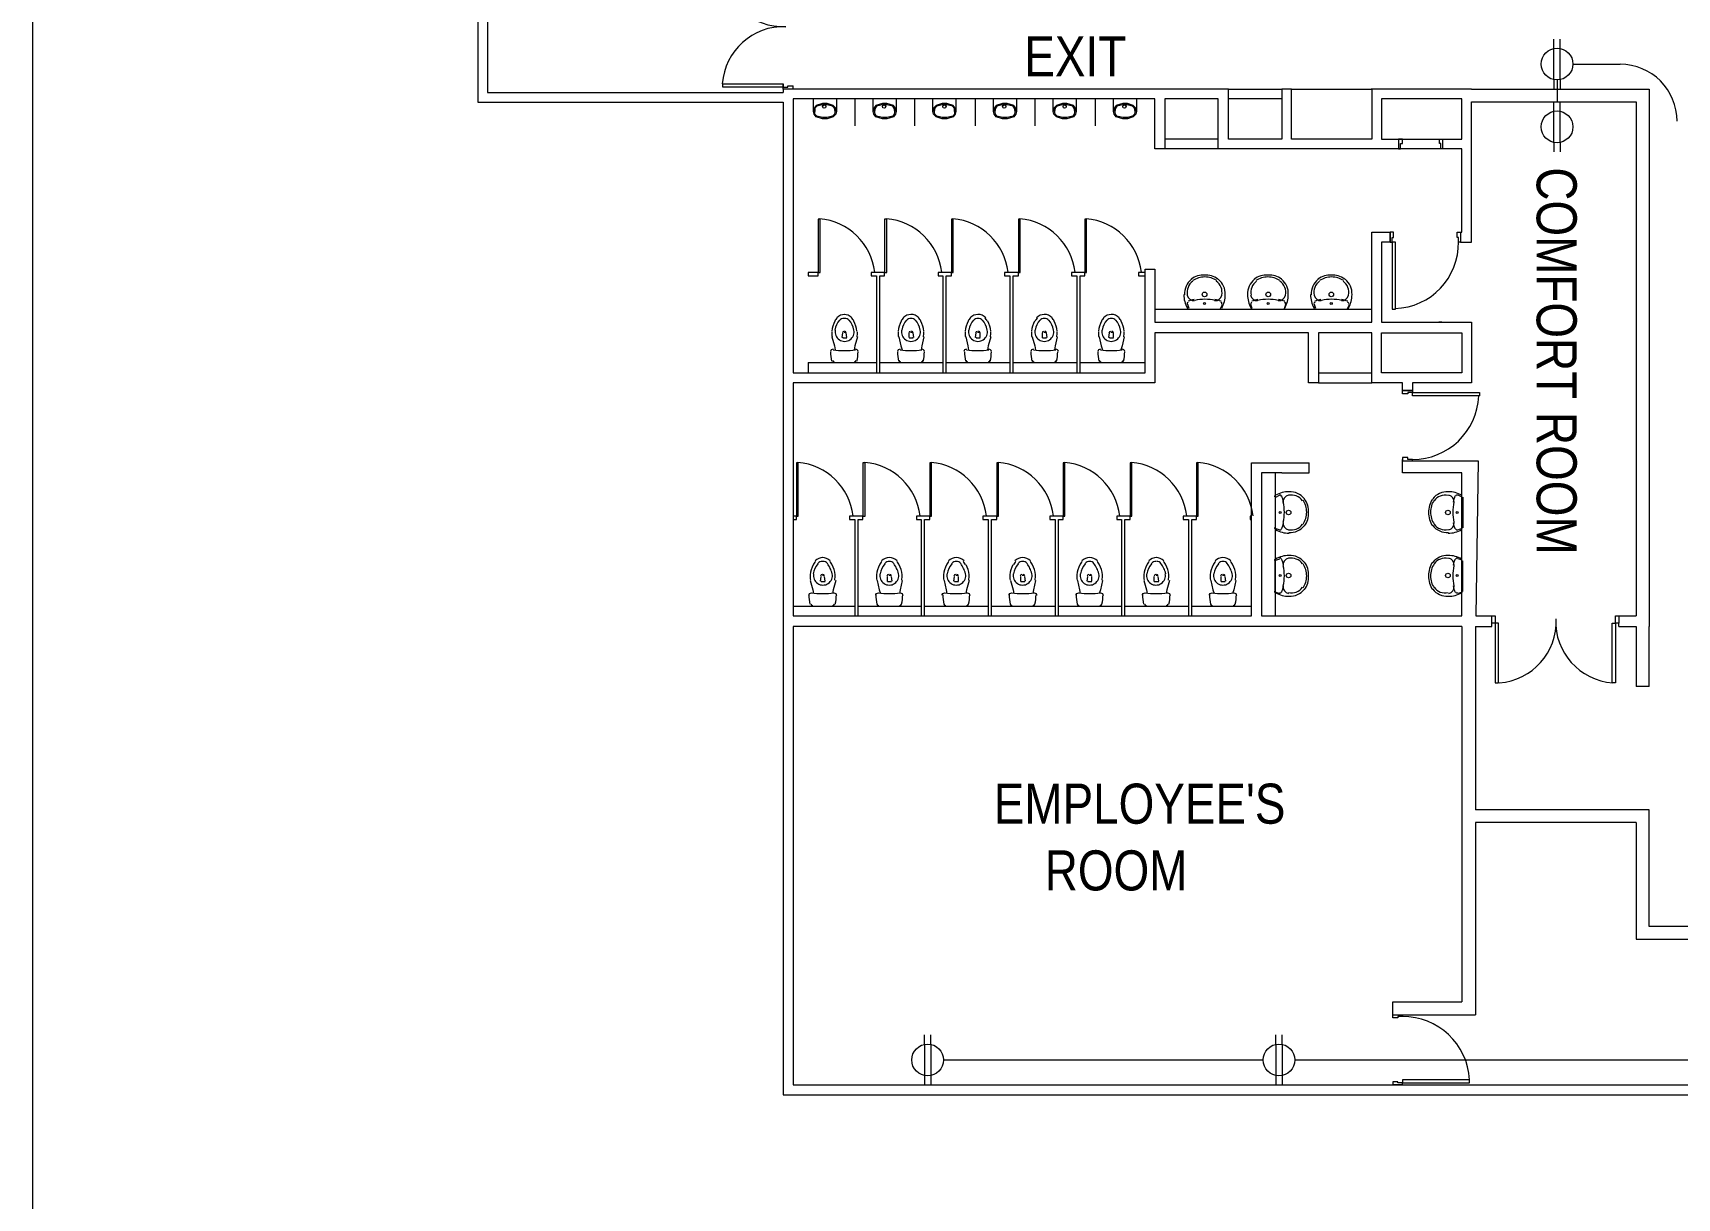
# Model space of a CAD drawing. Header units: inches. Extents: x -2 to 2474, y 1 to 287.
# Drawn here: x 519.04 to 562.62, y 108.51 to 139.39 of the extents above; entities that cross this region are included whole.
import ezdxf

# ---------------------------------------------------------------- set-up
doc = ezdxf.new("R2010")
doc.units = ezdxf.units.IN
doc.header["$MEASUREMENT"] = 0
for name, color, linetype in [('OUTLETS', 4, 'Continuous'), ('PDF_0', 7, 'Continuous'), ('PDF_BORDER', 7, 'Continuous'), ('PDF_Text', 7, 'Continuous'), ('POWER LINE', 1, 'Continuous')]:
    doc.layers.add(name, color=color, linetype=linetype)
doc.styles.add('PDF Arial Narrow', font='ARIALN.TTF')

msp = doc.modelspace()

# ---------------------------------------------------------------- linework, layer by layer
at = {"lineweight": 5}
for p, q in [((557.17572, 137.89979), (561.87987, 137.89979)), ((561.87987, 137.89979), (561.87987, 123.65883)), ((557.17572, 133.84338), (557.17572, 137.56378)), ((557.17572, 137.56378), (561.54386, 137.56378)), ((561.54386, 137.56378), (561.54386, 123.93739)), ((556.87976, 133.84338), (557.17572, 133.84338)), ((552.14438, 127.99379), (552.87135, 127.99379)), ((552.14438, 127.73265), (552.87135, 127.73265)), ((552.87135, 127.73265), (552.87135, 127.99379)), ((555.60886, 128.04602), (557.35542, 128.04602)), ((557.35542, 128.04602), (557.28578, 123.93739)), ((557.28578, 123.93739), (557.80367, 123.93739)), ((557.71662, 123.74588), (557.71662, 123.93739)), ((559.4216, 123.85034), (559.40648, 123.85034)), ((560.9896, 123.93739), (561.54386, 123.93739)), ((556.91457, 123.65883), (556.91457, 113.70584)), ((557.28106, 123.65883), (557.28106, 118.79694)), ((557.28106, 123.65883), (557.71662, 123.65883)), ((557.71662, 123.65883), (557.71662, 123.74588)), ((559.41185, 123.60137), (559.41624, 123.60137)), ((559.41624, 123.60137), (559.41185, 123.60137)), ((561.07665, 123.65883), (561.07665, 123.74588)), ((561.07665, 123.65883), (561.54386, 123.65883)), ((561.54386, 123.65883), (561.54386, 122.06992)), ((561.87987, 122.06992), (561.87987, 123.65883)), ((561.87987, 122.06992), (561.54386, 122.06992)), ((561.54386, 118.79694), (557.28106, 118.79694)), ((561.87987, 118.79694), (561.54386, 118.79694)), ((561.87987, 115.70716), (561.87987, 118.79694)), ((557.28106, 118.46093), (557.28106, 113.36983)), ((561.54386, 118.46093), (557.28106, 118.46093)), ((561.54386, 118.46093), (561.54386, 115.37115)), ((588.9964, 115.70716), (561.87987, 115.70716)), ((561.54386, 115.37115), (589.33241, 115.37115)), ((555.08658, 113.36983), (555.08658, 113.70584)), ((555.08658, 113.70584), (556.91457, 113.70584)), ((555.34772, 113.36983), (555.34772, 113.31734)), ((555.34772, 113.36983), (557.28106, 113.36983)), ((555.34772, 111.64629), (555.34772, 111.55925))]:
    msp.add_line(p, q, dxfattribs=at)
at = {"layer": 'OUTLETS', "lineweight": 5}
for p, q in [((559.35979, 138.14331), (559.35979, 139.22686)), ((559.35979, 138.14331), (559.35979, 139.22686)), ((559.5278, 138.97485), (559.5278, 139.22686)), ((559.5278, 138.97485), (559.5278, 139.22686)), ((559.44379, 138.98334), (559.44379, 138.98334)), ((559.44379, 138.98334), (559.44379, 138.98334)), ((559.5278, 138.14331), (559.5278, 138.97485)), ((559.5278, 138.14331), (559.5278, 138.97485)), ((559.35979, 138.14331), (559.35979, 137.89979)), ((559.35979, 138.14331), (559.35979, 137.89979)), ((559.5278, 138.1518), (559.5278, 137.89979)), ((559.5278, 138.1518), (559.5278, 137.89979)), ((559.35979, 136.48023), (559.35979, 137.56378)), ((559.35979, 136.48023), (559.35979, 137.56378)), ((559.44379, 137.32025), (559.44379, 137.32025)), ((559.44379, 137.32025), (559.44379, 137.32025)), ((559.5278, 137.31177), (559.5278, 137.56378)), ((559.5278, 137.31177), (559.5278, 137.56378)), ((559.5278, 136.48023), (559.5278, 137.31177)), ((559.5278, 136.48023), (559.5278, 137.31177)), ((559.35979, 136.48023), (559.35979, 136.2367)), ((559.35979, 136.48023), (559.35979, 136.2367)), ((559.5278, 136.48871), (559.5278, 136.2367)), ((559.5278, 136.48871), (559.5278, 136.2367)), ((542.67362, 112.58208), (542.67362, 112.83409)), ((542.67362, 112.59057), (542.67362, 111.75903)), ((542.84163, 112.59057), (542.84163, 112.83409)), ((542.84163, 112.59057), (542.84163, 111.50702)), ((551.9878, 112.58208), (551.9878, 112.83409)), ((551.9878, 112.59057), (551.9878, 111.75903)), ((552.15581, 112.59057), (552.15581, 112.83409)), ((552.15581, 112.59057), (552.15581, 111.50702)), ((542.67362, 111.75903), (542.67362, 111.50702)), ((542.75762, 111.75054), (542.75762, 111.75054)), ((551.9878, 111.75903), (551.9878, 111.50702)), ((552.07181, 111.75054), (552.07181, 111.75054))]:
    msp.add_line(p, q, dxfattribs=at)
for centre in [(559.44379, 138.56332), (559.44379, 138.56332), (559.44379, 136.90024), (559.44379, 136.90024), (542.75762, 112.17055), (552.07181, 112.17055)]:
    msp.add_circle(centre, 0.42001, dxfattribs=at)
at = {"layer": 'PDF_0', "lineweight": 5}
for points in [[(538.93058, 154.2647), (530.83518, 154.2647), (530.83518, 137.5516), (538.93058, 137.5516)], [(538.93058, 154.00356), (531.09632, 154.00356), (531.09632, 137.81274), (538.93058, 137.81274)], [(538.93058, 137.89979), (538.93058, 138.03906)], [(539.19173, 137.89979), (538.93058, 137.89979), (538.93058, 137.95202), (539.05245, 137.95202), (539.05245, 137.98683), (539.19173, 137.98683)], [(538.93058, 137.89979), (538.93058, 137.81274)], [(539.19173, 137.89979), (539.19173, 137.98683)], [(552.40552, 137.89979), (554.52948, 137.89979), (554.52948, 136.57667), (552.40552, 136.57667), (552.40552, 137.89979), (552.14438, 137.89979), (552.14438, 136.57667), (550.73421, 136.57667), (550.73421, 137.89979), (539.19173, 137.89979)], [(550.73421, 137.89979), (552.14438, 137.89979)], [(557.17572, 137.89979), (554.51207, 137.89979)], [(538.93058, 137.5516), (538.93058, 134.10452)], [(556.79271, 134.10452), (556.91457, 134.10452), (556.91457, 136.31552), (550.45566, 136.31552), (550.45566, 137.63865), (549.04549, 137.63865), (549.04549, 136.31552), (548.78435, 136.31552), (548.78435, 137.63865), (539.19173, 137.63865), (539.19173, 131.89352)], [(540.34075, 137.63865), (540.34075, 137.30787), (540.32334, 137.23823), (540.2537, 137.16859), (540.09702, 137.11636), (539.97515, 137.11636), (539.80106, 137.16859), (539.74883, 137.23823), (539.73142, 137.30787), (539.73142, 137.63865)], [(540.34075, 137.30787), (540.32334, 137.39491), (540.2537, 137.46455), (540.09702, 137.51678), (539.97515, 137.51678), (539.80106, 137.46455), (539.74883, 137.39491), (539.73142, 137.30787)], [(540.30593, 137.30787), (540.28852, 137.39491), (540.23629, 137.44714), (540.09702, 137.48196), (539.97515, 137.48196), (539.81847, 137.44714), (539.76624, 137.39491), (539.76624, 137.30787)], [(540.30593, 137.32527), (540.28852, 137.23823), (540.23629, 137.186), (540.09702, 137.15118), (539.97515, 137.15118), (539.81847, 137.186), (539.76624, 137.23823), (539.76624, 137.32527)], [(540.82822, 137.63865), (540.82822, 136.92486)], [(541.92501, 137.63865), (541.92501, 137.30787), (541.9076, 137.23823), (541.85538, 137.16859), (541.68128, 137.11636), (541.55941, 137.11636), (541.38532, 137.16859), (541.33309, 137.23823), (541.31568, 137.30787), (541.31568, 137.63865)], [(541.92501, 137.30787), (541.9076, 137.39491), (541.85538, 137.46455), (541.68128, 137.51678), (541.55941, 137.51678), (541.38532, 137.46455), (541.33309, 137.39491), (541.31568, 137.30787)], [(541.89019, 137.30787), (541.87278, 137.39491), (541.83797, 137.44714), (541.68128, 137.48196), (541.55941, 137.48196), (541.40273, 137.44714), (541.36791, 137.39491), (541.3505, 137.30787)], [(541.89019, 137.32527), (541.87278, 137.23823), (541.83797, 137.186), (541.68128, 137.15118), (541.55941, 137.15118), (541.40273, 137.186), (541.36791, 137.23823), (541.3505, 137.32527)], [(542.41248, 137.63865), (542.41248, 136.92486)], [(543.50928, 137.63865), (543.50928, 137.30787), (543.49187, 137.23823), (543.43964, 137.16859), (543.26554, 137.11636), (543.14368, 137.11636), (542.98699, 137.16859), (542.91735, 137.23823), (542.89994, 137.30787), (542.89994, 137.63865)], [(543.50928, 137.30787), (543.49187, 137.39491), (543.43964, 137.46455), (543.26554, 137.51678), (543.14368, 137.51678), (542.98699, 137.46455), (542.91735, 137.39491), (542.89994, 137.30787)], [(543.47446, 137.30787), (543.47446, 137.39491), (543.42223, 137.44714), (543.26554, 137.48196), (543.14368, 137.48196), (543.0044, 137.44714), (542.95217, 137.39491), (542.93476, 137.30787)], [(543.47446, 137.32527), (543.47446, 137.23823), (543.42223, 137.186), (543.26554, 137.15118), (543.14368, 137.15118), (543.0044, 137.186), (542.95217, 137.23823), (542.93476, 137.32527)], [(544.01415, 137.63865), (544.01415, 136.92486)], [(545.11095, 137.63865), (545.11095, 137.30787), (545.09354, 137.23823), (545.04131, 137.16859), (544.86722, 137.11636), (544.74535, 137.11636), (544.57125, 137.16859), (544.51903, 137.23823), (544.50162, 137.30787), (544.50162, 137.63865)], [(545.11095, 137.30787), (545.09354, 137.39491), (545.04131, 137.46455), (544.86722, 137.51678), (544.74535, 137.51678), (544.57125, 137.46455), (544.51903, 137.39491), (544.50162, 137.30787)], [(545.07613, 137.30787), (545.05872, 137.39491), (545.0239, 137.44714), (544.86722, 137.48196), (544.74535, 137.48196), (544.58866, 137.44714), (544.55384, 137.39491), (544.53644, 137.30787)], [(545.07613, 137.32527), (545.05872, 137.23823), (545.0239, 137.186), (544.86722, 137.15118), (544.74535, 137.15118), (544.58866, 137.186), (544.55384, 137.23823), (544.53644, 137.32527)], [(545.59841, 137.63865), (545.59841, 136.92486)], [(546.69521, 137.63865), (546.69521, 137.30787), (546.6778, 137.23823), (546.62557, 137.16859), (546.45148, 137.11636), (546.32961, 137.11636), (546.17293, 137.16859), (546.10329, 137.23823), (546.08588, 137.30787), (546.08588, 137.63865)], [(546.69521, 137.30787), (546.6778, 137.39491), (546.62557, 137.46455), (546.45148, 137.51678), (546.32961, 137.51678), (546.17293, 137.46455), (546.10329, 137.39491), (546.08588, 137.30787)], [(546.66039, 137.30787), (546.64298, 137.39491), (546.60816, 137.44714), (546.45148, 137.48196), (546.32961, 137.48196), (546.19034, 137.44714), (546.13811, 137.39491), (546.1207, 137.30787)], [(546.66039, 137.32527), (546.64298, 137.23823), (546.60816, 137.186), (546.45148, 137.15118), (546.32961, 137.15118), (546.19034, 137.186), (546.13811, 137.23823), (546.1207, 137.32527)], [(547.20009, 137.63865), (547.20009, 136.92486)], [(548.29688, 137.63865), (548.29688, 137.30787), (548.27947, 137.23823), (548.20984, 137.16859), (548.05315, 137.11636), (547.93128, 137.11636), (547.75719, 137.16859), (547.70496, 137.23823), (547.68755, 137.30787), (547.68755, 137.63865)], [(548.29688, 137.30787), (548.27947, 137.39491), (548.20984, 137.46455), (548.05315, 137.51678), (547.93128, 137.51678), (547.75719, 137.46455), (547.70496, 137.39491), (547.68755, 137.30787)], [(548.26206, 137.30787), (548.24465, 137.39491), (548.19243, 137.44714), (548.05315, 137.48196), (547.93128, 137.48196), (547.7746, 137.44714), (547.73978, 137.39491), (547.72237, 137.30787)], [(548.26206, 137.32527), (548.24465, 137.23823), (548.19243, 137.186), (548.05315, 137.15118), (547.93128, 137.15118), (547.7746, 137.186), (547.73978, 137.23823), (547.72237, 137.32527)], [(552.14438, 137.63865), (550.73421, 137.63865)], [(550.45566, 136.57667), (549.04549, 136.57667)], [(550.45566, 136.31552), (549.04549, 136.31552)], [(556.35747, 136.31552), (556.27042, 136.31552)], [(538.93058, 134.10452), (538.93058, 111.24588), (559.12558, 111.24588)], [(539.19173, 131.89352), (539.19173, 130.37889), (548.52321, 130.37889), (548.52321, 133.12959), (548.78435, 133.12959), (548.78435, 131.71942), (554.52948, 131.71942), (554.52948, 134.10452), (555.01694, 134.10452), (555.01694, 133.84338), (554.79062, 133.84338), (554.79062, 131.71942), (557.17572, 131.71942), (557.17572, 130.11775), (555.60886, 130.11775), (555.60886, 129.90884), (555.34772, 129.90884), (555.34772, 130.11775), (554.52948, 130.11775)], [(555.01694, 133.84338), (555.01694, 134.10452)], [(539.59214, 133.04254), (539.59214, 132.9555)], [(539.59214, 132.9555), (539.85329, 132.9555), (539.85329, 133.04254), (539.59214, 133.04254)], [(541.48978, 130.37889), (541.48978, 132.9555), (541.61164, 132.9555), (541.61164, 133.04254), (541.26345, 133.04254), (541.26345, 132.9555), (541.40273, 132.9555), (541.40273, 130.37889)], [(543.24813, 130.37889), (543.24813, 132.9555), (543.38741, 132.9555), (543.38741, 133.04254), (543.03922, 133.04254), (543.03922, 132.9555), (543.16109, 132.9555), (543.16109, 130.37889)], [(545.0239, 130.37889), (545.0239, 132.9555), (545.16318, 132.9555), (545.16318, 133.04254), (544.79758, 133.04254), (544.79758, 132.9555), (544.93685, 132.9555), (544.93685, 130.37889)], [(546.79967, 130.37889), (546.79967, 132.9555), (546.92153, 132.9555), (546.92153, 133.04254), (546.57334, 133.04254), (546.57334, 132.9555), (546.71262, 132.9555), (546.71262, 130.37889)], [(548.52321, 133.04254), (548.34911, 133.04254), (548.34911, 132.9555), (548.52321, 132.9555)], [(548.78435, 132.06761), (554.52948, 132.06761)], [(549.68964, 132.08502), (549.65482, 132.18948)], [(549.70705, 132.06761), (550.10747, 132.06761), (550.5253, 132.06761)], [(550.5253, 132.08502), (550.57752, 132.18948)], [(551.36095, 132.08502), (551.32613, 132.18948)], [(551.37836, 132.06761), (551.79619, 132.06761), (552.19661, 132.06761)], [(552.21402, 132.08502), (552.24883, 132.18948)], [(553.04967, 132.08502), (553.01485, 132.18948)], [(553.06708, 132.06761), (553.4675, 132.06761), (553.88533, 132.06761)], [(553.88533, 132.08502), (553.93755, 132.18948)], [(556.39229, 131.71942), (556.30524, 131.71942)], [(553.11931, 130.11775), (554.52948, 130.11775), (554.52948, 131.44087), (553.11931, 131.44087), (553.11931, 130.11775), (552.85817, 130.11775), (552.85817, 131.44087), (548.78435, 131.44087), (548.78435, 130.11775), (539.19173, 130.11775), (539.19173, 123.93739), (551.34354, 123.93739), (551.34354, 127.99379), (552.14438, 127.99379)], [(540.21888, 131.33641), (540.28852, 131.09268), (540.30593, 130.98822)], [(540.49744, 131.319), (540.51485, 131.44087)], [(540.6193, 131.30159), (540.51485, 131.30159)], [(540.54966, 131.45828), (540.56707, 131.45828)], [(540.6193, 131.319), (540.60189, 131.44087)], [(540.89785, 131.33641), (540.82822, 131.09268), (540.81081, 130.98822)], [(541.99465, 131.33641), (542.04688, 131.09268), (542.0817, 130.98822)], [(542.2732, 131.319), (542.2732, 131.44087)], [(542.37766, 131.30159), (542.2732, 131.30159)], [(542.30802, 131.45828), (542.34284, 131.45828)], [(542.39507, 131.319), (542.37766, 131.44087)], [(542.65621, 131.33641), (542.60398, 131.09268), (542.58657, 130.98822)], [(543.77042, 131.33641), (543.82265, 131.09268), (543.84006, 130.98822)], [(544.03156, 131.319), (544.04897, 131.44087)], [(544.15343, 131.30159), (544.04897, 131.30159)], [(544.08379, 131.45828), (544.11861, 131.45828)], [(544.15343, 131.319), (544.15343, 131.44087)], [(544.43198, 131.33641), (544.36234, 131.09268), (544.34493, 130.98822)], [(545.52878, 131.33641), (545.59841, 131.09268), (545.61582, 130.98822)], [(545.80733, 131.319), (545.80733, 131.44087)], [(545.91178, 131.30159), (545.80733, 131.30159)], [(545.84215, 131.45828), (545.87696, 131.45828)], [(545.92919, 131.319), (545.91178, 131.44087)], [(546.19034, 131.33641), (546.13811, 131.09268), (546.1207, 130.98822)], [(547.30454, 131.33641), (547.35677, 131.09268), (547.39159, 130.98822)], [(547.56568, 131.319), (547.58309, 131.44087)], [(547.68755, 131.30159), (547.58309, 131.30159)], [(547.61791, 131.45828), (547.65273, 131.45828)], [(547.68755, 131.319), (547.68755, 131.44087)], [(547.9661, 131.33641), (547.91387, 131.09268), (547.87905, 130.98822)], [(539.59214, 130.65744), (541.40273, 130.65744)], [(539.59214, 130.65744), (539.59214, 130.37889)], [(540.28852, 130.65744), (540.82822, 130.65744)], [(541.48978, 130.65744), (543.16109, 130.65744)], [(542.04688, 130.65744), (542.60398, 130.65744)], [(543.24813, 130.65744), (544.93685, 130.65744)], [(543.82265, 130.65744), (544.37975, 130.65744)], [(545.0239, 130.65744), (546.71262, 130.65744)], [(545.581, 130.65744), (546.13811, 130.65744)], [(546.79967, 130.65744), (548.52321, 130.65744)], [(547.35677, 130.65744), (547.91387, 130.65744)], [(553.11931, 130.37889), (554.52948, 130.37889)], [(552.14438, 127.73265), (551.60468, 127.73265), (551.60468, 123.93739), (556.91457, 123.93739), (556.91457, 127.73265), (555.34772, 127.73265), (555.34772, 128.08084)], [(551.97028, 127.73265), (551.97028, 123.93739)], [(551.97028, 127.0885), (551.97028, 126.67067), (551.97028, 126.27026)], [(551.98769, 127.0885), (552.08848, 127.13889)], [(556.92497, 127.0885), (556.82051, 127.14073)], [(556.94238, 127.0885), (556.94238, 126.67067), (556.94238, 126.27026)], [(539.19173, 126.49658), (539.27877, 126.49658), (539.27877, 126.58363), (539.19173, 126.58363)], [(540.91526, 123.93739), (540.91526, 126.49658), (541.03713, 126.49658), (541.03713, 126.58363), (540.68894, 126.58363), (540.68894, 126.49658), (540.82822, 126.49658), (540.82822, 123.93739)], [(542.67362, 123.93739), (542.67362, 126.49658), (542.8129, 126.49658), (542.8129, 126.58363), (542.46471, 126.58363), (542.46471, 126.49658), (542.58657, 126.49658), (542.58657, 123.93739)], [(544.44939, 123.93739), (544.44939, 126.49658), (544.58866, 126.49658), (544.58866, 126.58363), (544.22306, 126.58363), (544.22306, 126.49658), (544.36234, 126.49658), (544.36234, 123.93739)], [(546.22515, 123.93739), (546.22515, 126.49658), (546.34702, 126.49658), (546.34702, 126.58363), (545.99883, 126.58363), (545.99883, 126.49658), (546.13811, 126.49658), (546.13811, 123.93739)], [(547.98351, 123.93739), (547.98351, 126.49658), (548.12279, 126.49658), (548.12279, 126.58363), (547.7746, 126.58363), (547.7746, 126.49658), (547.89646, 126.49658), (547.89646, 123.93739)], [(549.75928, 123.93739), (549.75928, 126.49658), (549.88115, 126.49658), (549.88115, 126.58363), (549.53296, 126.58363), (549.53296, 126.49658), (549.67223, 126.49658), (549.67223, 123.93739)], [(551.34354, 126.58363), (551.30872, 126.58363), (551.30872, 126.49658), (551.34354, 126.49658)], [(551.98769, 126.25285), (552.09215, 126.21803)], [(556.92497, 126.25285), (556.82051, 126.21803)], [(551.97028, 124.58154), (551.97028, 124.99936), (551.97028, 125.39978)], [(551.98769, 125.41719), (552.09215, 125.45201)], [(556.92497, 125.41719), (556.82051, 125.45201)], [(556.94238, 124.58154), (556.94238, 124.99936), (556.94238, 125.39978)], [(539.64437, 124.8775), (539.71401, 124.63376), (539.73142, 124.52931)], [(539.92292, 124.86009), (539.94033, 124.98195)], [(540.04479, 124.84268), (539.94033, 124.84268)], [(539.97515, 125.01677), (539.99256, 125.01677)], [(540.04479, 124.86009), (540.02738, 124.98195)], [(540.32334, 124.8775), (540.2537, 124.63376), (540.23629, 124.52931)], [(541.42014, 124.8775), (541.47237, 124.63376), (541.50719, 124.52931)], [(541.69869, 124.86009), (541.69869, 124.98195)], [(541.80315, 124.84268), (541.69869, 124.84268)], [(541.73351, 125.01677), (541.76833, 125.01677)], [(541.82056, 124.86009), (541.80315, 124.98195)], [(542.0817, 124.8775), (542.02947, 124.63376), (542.01206, 124.52931)], [(543.19591, 124.8775), (543.24813, 124.63376), (543.26554, 124.52931)], [(543.45705, 124.86009), (543.47446, 124.98195)], [(543.57891, 124.84268), (543.47446, 124.84268)], [(543.50928, 125.01677), (543.54409, 125.01677)], [(543.57891, 124.86009), (543.57891, 124.98195)], [(543.85747, 124.8775), (543.78783, 124.63376), (543.77042, 124.52931)], [(544.95426, 124.8775), (545.0239, 124.63376), (545.04131, 124.52931)], [(545.23281, 124.86009), (545.23281, 124.98195)], [(545.33727, 124.84268), (545.23281, 124.84268)], [(545.26763, 125.01677), (545.30245, 125.01677)], [(545.35468, 124.86009), (545.33727, 124.98195)], [(545.61582, 124.8775), (545.56359, 124.63376), (545.54618, 124.52931)], [(546.73003, 124.8775), (546.78226, 124.63376), (546.79967, 124.52931)], [(546.99117, 124.86009), (547.00858, 124.98195)], [(547.11304, 124.84268), (547.00858, 124.84268)], [(547.0434, 125.01677), (547.07822, 125.01677)], [(547.11304, 124.86009), (547.11304, 124.98195)], [(547.39159, 124.8775), (547.33936, 124.63376), (547.30454, 124.52931)], [(548.48839, 124.8775), (548.55802, 124.63376), (548.57543, 124.52931)], [(548.76694, 124.86009), (548.76694, 124.98195)], [(548.8888, 124.84268), (548.76694, 124.84268)], [(548.81917, 125.01677), (548.83658, 125.01677)], [(548.8888, 124.86009), (548.8714, 124.98195)], [(549.16736, 124.8775), (549.09772, 124.63376), (549.08031, 124.52931)], [(550.26415, 124.8775), (550.31638, 124.63376), (550.3512, 124.52931)], [(550.54271, 124.86009), (550.54271, 124.98195)], [(550.64716, 124.84268), (550.54271, 124.84268)], [(550.57752, 125.01677), (550.61234, 125.01677)], [(550.66457, 124.86009), (550.64716, 124.98195)], [(550.92571, 124.8775), (550.87349, 124.63376), (550.83867, 124.52931)], [(551.98769, 124.56413), (552.09215, 124.52931)], [(556.92497, 124.56413), (556.82051, 124.52931)], [(539.19173, 124.19853), (540.82822, 124.19853)], [(539.71401, 124.19853), (540.2537, 124.19853)], [(540.91526, 124.19853), (542.58657, 124.19853)], [(541.47237, 124.19853), (542.02947, 124.19853)], [(542.67362, 124.19853), (544.36234, 124.19853)], [(543.24813, 124.19853), (543.80524, 124.19853)], [(544.44939, 124.19853), (546.13811, 124.19853)], [(545.00649, 124.19853), (545.56359, 124.19853)], [(546.22515, 124.19853), (547.89646, 124.19853)], [(546.78226, 124.19853), (547.33936, 124.19853)], [(547.98351, 124.19853), (549.67223, 124.19853)], [(548.55802, 124.19853), (549.09772, 124.19853)], [(549.75928, 124.19853), (551.34354, 124.19853)], [(550.31638, 124.19853), (550.87349, 124.19853)], [(561.07665, 123.93739), (561.07665, 123.74588)], [(556.91457, 123.65883), (539.19173, 123.65883)], [(539.19173, 123.65883), (539.19173, 111.50702), (555.34772, 111.50702)], [(555.34772, 111.50702), (555.08658, 111.50702)], [(555.34772, 111.50702), (561.47586, 111.50702)], [(559.12558, 111.24588), (583.01138, 111.24588)], [(561.47586, 111.50702), (573.79603, 111.50702)]]:
    msp.add_lwpolyline(points, dxfattribs=at)
for points in [[(537.31567, 141.06515, 0.40444337), (539.00122, 139.55486, 0.40442308), (537.31567, 138.04223)], [(549.78815, 132.81175, 0.29109), (549.64219, 132.43522, 0.36841712), (549.83305, 132.29439)], [(550.42677, 132.82424, 0.15473912), (550.10528, 132.92063, 0.15476807), (549.78813, 132.82421)], [(550.36448, 132.29439, 0.36841712), (550.55534, 132.43522, 0.29109), (550.40938, 132.81175)], [(550.55345, 132.09536, 0.13676408), (550.64708, 132.45253, 0.24150672), (550.46402, 132.86169)], [(551.42222, 132.86169, 0.24150672), (551.23917, 132.45253, 0.13676405), (551.3328, 132.09536)], [(552.09808, 132.82424, 0.15473912), (551.77659, 132.92063, 0.15476807), (551.45944, 132.82421)], [(552.0532, 132.29439, 0.36841712), (552.24406, 132.43522, 0.29109), (552.0981, 132.81175)], [(552.22476, 132.09536, 0.13676408), (552.31839, 132.45253, 0.24150672), (552.13533, 132.86169)], [(553.14818, 132.81175, 0.29109), (553.00222, 132.43522, 0.36841712), (553.19308, 132.29439)], [(553.7868, 132.82424, 0.15473912), (553.4653, 132.92063, 0.15476807), (553.14816, 132.82421)], [(553.72451, 132.29439, 0.36841712), (553.91537, 132.43522, 0.29109), (553.76941, 132.81175)], [(553.91348, 132.09536, 0.13676408), (554.00711, 132.45253, 0.24150672), (553.82405, 132.86169)], [(550.3757, 132.30147, 0.04807754), (550.11005, 132.32874, 0.04810058), (549.8391, 132.30144)], [(552.04701, 132.30147, 0.04807754), (551.78136, 132.32874, 0.04810058), (551.51041, 132.30144)], [(553.73573, 132.30147, 0.04807754), (553.47008, 132.32874, 0.04810058), (553.19913, 132.30144)], [(542.52365, 131.84033, 0.20184016), (542.31452, 131.92833, 0.20184816), (542.10978, 131.84031)], [(542.43288, 131.76759, 0.23134002), (542.31773, 131.82388, 0.23135911), (542.20057, 131.76758)], [(544.29942, 131.84033, 0.20184016), (544.09028, 131.92833, 0.20184816), (543.88555, 131.84031)], [(544.20865, 131.76759, 0.23134002), (544.0935, 131.82388, 0.23135911), (543.97634, 131.76758)], [(546.05778, 131.84033, 0.20184016), (545.84864, 131.92833, 0.20184816), (545.64391, 131.84031)], [(545.967, 131.76759, 0.23134002), (545.85185, 131.82388, 0.23135911), (545.7347, 131.76758)], [(547.83354, 131.84033, 0.20184016), (547.62441, 131.92833, 0.20184816), (547.41968, 131.84031)], [(547.74277, 131.76759, 0.23134002), (547.62762, 131.82388, 0.23135911), (547.51046, 131.76758)], [(552.74693, 127.04468, 0.24145406), (552.33772, 127.22769, 0.13673261), (551.98062, 127.13406)], [(552.18669, 126.41972, 0.04809569), (552.214, 126.68563, 0.04809538), (552.18668, 126.95659, 0.05472234), (552.14392, 127.11689)], [(552.69699, 126.99003, 0.29103978), (552.32048, 127.13595, 0.36844658), (552.17966, 126.94509)], [(552.70947, 126.36874, 0.15472754), (552.8059, 126.69022, 0.15472754), (552.70947, 127.00742)], [(556.18578, 127.00742, 0.1547839), (556.08936, 126.69022, 0.1547839), (556.18578, 126.36874, 0.29106256), (556.55624, 126.22566)], [(556.91457, 127.1341, 0.1367341), (556.55746, 127.22769, 0.24146487), (556.1483, 127.04465)], [(556.70855, 126.95645, 0.04809589), (556.68126, 126.6855, 0.04809589), (556.70855, 126.41972)], [(552.17966, 126.41366, 0.36844658), (552.32048, 126.2228, 0.29106267), (552.69701, 126.36875)], [(552.74693, 125.35596, 0.24145406), (552.33772, 125.53897, 0.13673261), (551.98062, 125.44535)], [(556.91457, 125.44538, 0.1367341), (556.55746, 125.53897, 0.24146487), (556.1483, 125.35593)], [(539.72411, 125.29468, 0.10385729), (539.64617, 125.02299, 0.0573523), (539.65292, 124.88968)], [(540.22483, 125.05685, 0.11944352), (540.10001, 125.32608, 0.23134002), (539.98284, 125.38237)], [(540.29738, 124.88968, 0.0573523), (540.30484, 125.02685, 0.10382285), (540.22616, 125.29474)], [(541.48247, 125.29468, 0.10385729), (541.40453, 125.02299, 0.0573523), (541.41128, 124.88968)], [(541.94914, 125.39882, 0.20184016), (541.74, 125.48682, 0.20184816), (541.53527, 125.3988)], [(541.98319, 125.05685, 0.11944352), (541.85837, 125.32608, 0.23134002), (541.74322, 125.38237, 0.23135911), (541.62606, 125.32607)], [(542.07315, 124.88968, 0.0573523), (542.08061, 125.02685, 0.10382285), (542.00193, 125.29474)], [(543.25823, 125.29468, 0.10385729), (543.1803, 125.02299, 0.0573523), (543.18705, 124.88968)], [(543.72491, 125.39882, 0.20184016), (543.51577, 125.48682, 0.20184816), (543.31104, 125.3988)], [(543.75896, 125.05685, 0.11944352), (543.63413, 125.32608, 0.23134002), (543.51898, 125.38237, 0.23135911), (543.40183, 125.32607)], [(543.84891, 124.88968, 0.0573523), (543.85638, 125.02685, 0.10382285), (543.77769, 125.29474)], [(545.01659, 125.29468, 0.10385729), (544.93866, 125.02299, 0.0573523), (544.9454, 124.88968)], [(545.48326, 125.39882, 0.20184016), (545.27413, 125.48682, 0.20184816), (545.0694, 125.3988)], [(545.51732, 125.05685, 0.11944352), (545.39249, 125.32608, 0.23134002), (545.27734, 125.38237, 0.23135911), (545.16018, 125.32607)], [(545.60727, 124.88968, 0.0573523), (545.61473, 125.02685, 0.10382285), (545.53605, 125.29474)], [(546.79236, 125.29468, 0.10385729), (546.71442, 125.02299, 0.0573523), (546.72117, 124.88968)], [(547.25903, 125.39882, 0.20184016), (547.04989, 125.48682, 0.20184816), (546.84516, 125.3988)], [(547.29308, 125.05685, 0.11944352), (547.16826, 125.32608, 0.23134002), (547.05311, 125.38237, 0.23135911), (546.93595, 125.32607)], [(547.38304, 124.88968, 0.0573523), (547.3905, 125.02685, 0.10382285), (547.31182, 125.29474)], [(548.56812, 125.29468, 0.10385729), (548.49019, 125.02299, 0.0573523), (548.49694, 124.88968)], [(549.06885, 125.05685, 0.11944352), (548.94403, 125.32608, 0.23134002), (548.82685, 125.38237)], [(549.1414, 124.88968, 0.0573523), (549.14886, 125.02685, 0.10382285), (549.07018, 125.29474)], [(550.32648, 125.29468, 0.10385729), (550.24855, 125.02299, 0.0573523), (550.2553, 124.88968)], [(550.79315, 125.39882, 0.20184016), (550.58402, 125.48682, 0.20184816), (550.37929, 125.3988)], [(550.82721, 125.05685, 0.11944352), (550.70238, 125.32608, 0.23134002), (550.58723, 125.38237, 0.23135911), (550.47008, 125.32607)], [(550.91716, 124.88968, 0.0573523), (550.92463, 125.02685, 0.10382285), (550.84594, 125.29474)], [(552.14394, 124.57062, 0.05471976), (552.18669, 124.731, 0.04809569), (552.214, 125.00195, 0.04809538), (552.18668, 125.26787)], [(552.69699, 125.31872, 0.29103978), (552.32048, 125.46464, 0.36844658), (552.17966, 125.27378)], [(552.70947, 124.68003, 0.15472754), (552.8059, 124.99723, 0.15472754), (552.70947, 125.3187)], [(556.5562, 125.46179, 0.29102404), (556.18578, 125.3187, 0.1547839), (556.08936, 124.99723, 0.1547839), (556.18578, 124.68003)], [(556.70855, 125.26773, 0.04809589), (556.68126, 125.00195, 0.04809589), (556.70855, 124.731)], [(539.60956, 124.48449, -0.45962139), (539.67656, 124.54723, 0.03550981), (539.97117, 124.52943)], [(539.97913, 124.52943, 0.03550981), (540.27375, 124.54723, -0.45965022), (540.34073, 124.48451)], [(541.38533, 124.48449, -0.45962139), (541.45232, 124.54723, 0.03550981), (541.74694, 124.52943)], [(541.38559, 124.49484, 0.05035583), (541.41553, 124.24997, 0.3504299), (541.46366, 124.21594)], [(541.73749, 124.52943, 0.03550981), (542.03211, 124.54723, -0.45965022), (542.09909, 124.48451)], [(542.02077, 124.21594, 0.3504299), (542.0689, 124.24997, 0.05035583), (542.09884, 124.49484)], [(543.14369, 124.48449, -0.45962139), (543.21068, 124.54723, 0.03550981), (543.5053, 124.52943)], [(543.16136, 124.49484, 0.05035583), (543.1913, 124.24997, 0.3504299), (543.23943, 124.21594)], [(543.51325, 124.52943, 0.03550981), (543.80787, 124.54723, -0.45965022), (543.87486, 124.48451)], [(543.79653, 124.21594, 0.3504299), (543.84466, 124.24997, 0.05035583), (543.8746, 124.49484)], [(544.91945, 124.48449, -0.45962139), (544.98645, 124.54723, 0.03550981), (545.28106, 124.52943)], [(544.91972, 124.49484, 0.05035583), (544.94966, 124.24997, 0.3504299), (544.99779, 124.21594)], [(545.28902, 124.52943, 0.03550981), (545.58364, 124.54723, -0.45965022), (545.65062, 124.48451)], [(545.55489, 124.21594, 0.3504299), (545.60302, 124.24997, 0.05035583), (545.63296, 124.49484)], [(546.69522, 124.48449, -0.45962139), (546.76221, 124.54723, 0.03550981), (547.05683, 124.52943)], [(546.69548, 124.49484, 0.05035583), (546.72542, 124.24997, 0.3504299), (546.77355, 124.21594)], [(547.04738, 124.52943, 0.03550981), (547.342, 124.54723, -0.45965022), (547.40898, 124.48451)], [(547.33066, 124.21594, 0.3504299), (547.37879, 124.24997, 0.05035583), (547.40873, 124.49484)], [(548.45358, 124.48449, -0.45962139), (548.52057, 124.54723, 0.03550981), (548.81519, 124.52943)], [(548.82315, 124.52943, 0.03550981), (549.11776, 124.54723, -0.45965022), (549.18475, 124.48451)], [(550.22934, 124.48449, -0.45962139), (550.29634, 124.54723, 0.03550981), (550.59096, 124.52943)], [(550.22961, 124.49484, 0.05035583), (550.25955, 124.24997, 0.3504299), (550.30768, 124.21594)], [(550.5815, 124.52943, 0.03550981), (550.87612, 124.54723, -0.45965022), (550.94311, 124.48451)], [(550.86478, 124.21594, 0.3504299), (550.91291, 124.24997, 0.05035583), (550.94285, 124.49484)], [(551.98062, 124.55338, 0.13674167), (552.33779, 124.45975, 0.24148017), (552.74696, 124.6428)], [(556.1483, 124.6428, 0.24149566), (556.55746, 124.45975, 0.13674739), (556.91463, 124.55338)]]:
    msp.add_lwpolyline(points, format="xyb", dxfattribs=at)
for points in [[(538.93058, 138.03906), (538.93058, 137.95202), (537.32891, 137.95202), (537.32891, 138.03906)], [(554.79062, 137.63865), (554.79062, 136.57667), (556.91457, 136.57667), (556.91457, 137.63865)], [(555.24326, 136.31552), (555.29549, 136.31552), (555.29549, 136.4548), (555.34772, 136.4548), (555.34772, 136.57667), (555.24326, 136.57667)], [(556.4097, 136.31552), (556.35747, 136.31552), (556.35747, 136.4548), (556.32265, 136.4548), (556.32265, 136.57667), (556.4097, 136.57667)], [(539.85329, 134.45271), (539.85329, 133.04254), (539.90551, 133.04254), (539.90551, 134.45271)], [(541.61164, 134.45271), (541.61164, 133.04254), (541.68128, 133.04254), (541.68128, 134.45271)], [(543.38741, 134.45271), (543.38741, 133.04254), (543.43964, 133.04254), (543.43964, 134.45271)], [(545.16318, 134.45271), (545.16318, 133.04254), (545.2154, 133.04254), (545.2154, 134.45271)], [(546.92153, 134.45271), (546.92153, 133.04254), (546.97376, 133.04254), (546.97376, 134.45271)], [(555.01694, 133.84338), (555.06917, 133.84338), (555.06917, 133.96525), (555.10399, 133.96525), (555.10399, 134.10452), (555.01694, 134.10452)], [(555.15622, 133.84338), (555.06917, 133.84338), (555.06917, 132.06761), (555.15622, 132.06761)], [(556.87976, 133.84338), (556.82753, 133.84338), (556.82753, 133.96525), (556.79271, 133.96525), (556.79271, 134.10452), (556.87976, 134.10452)], [(556.91457, 130.37889), (554.79062, 130.37889), (554.79062, 131.44087), (556.91457, 131.44087)], [(555.60886, 129.90884), (555.60886, 129.85661), (555.487, 129.85661), (555.487, 129.82179), (555.34772, 129.82179), (555.34772, 129.90884)], [(555.60886, 129.76956), (555.60886, 129.85661), (557.38463, 129.85661), (557.38463, 129.76956)], [(539.27877, 127.99379), (539.27877, 126.58363), (539.331, 126.58363), (539.331, 127.99379)], [(541.03713, 127.99379), (541.03713, 126.58363), (541.10677, 126.58363), (541.10677, 127.99379)], [(542.8129, 127.99379), (542.8129, 126.58363), (542.86513, 126.58363), (542.86513, 127.99379)], [(544.58866, 127.99379), (544.58866, 126.58363), (544.64089, 126.58363), (544.64089, 127.99379)], [(546.34702, 127.99379), (546.34702, 126.58363), (546.39925, 126.58363), (546.39925, 127.99379)], [(548.12279, 127.99379), (548.12279, 126.58363), (548.17502, 126.58363), (548.17502, 127.99379)], [(549.88115, 127.99379), (549.88115, 126.58363), (549.93337, 126.58363), (549.93337, 127.99379)], [(555.60886, 128.04602), (555.60886, 128.08084), (555.487, 128.08084), (555.487, 128.13307), (555.34772, 128.13307), (555.34772, 128.04602)], [(557.80367, 123.74588), (557.71662, 123.74588), (557.71662, 123.85034), (557.71662, 123.93739), (557.80367, 123.93739)], [(561.07665, 123.74588), (560.9896, 123.74588), (560.9896, 123.85034), (560.9896, 123.93739), (561.07665, 123.93739)], [(557.89072, 123.74588), (557.80367, 123.74588), (557.80367, 122.16162), (557.89072, 122.16162)], [(560.90256, 123.74588), (560.9896, 123.74588), (560.9896, 122.16162), (560.90256, 122.16162)], [(555.34772, 113.36983), (555.34772, 113.3176), (555.22586, 113.3176), (555.22586, 113.28278), (555.08658, 113.28278), (555.08658, 113.36983)], [(555.34772, 111.50702), (555.34772, 111.55925), (555.22586, 111.55925), (555.22586, 111.59406), (555.08658, 111.59406), (555.08658, 111.50702)], [(555.34772, 111.64629), (555.34772, 111.55925), (557.12349, 111.55925), (557.12349, 111.64629)]]:
    msp.add_lwpolyline(points, close=True, dxfattribs=at)
for centre, radius in [((540.01867, 137.43844), 0.04352), ((541.60293, 137.43844), 0.04352), ((543.20461, 137.43844), 0.04352), ((544.78887, 137.43844), 0.04352), ((546.39054, 137.43844), 0.04352), ((547.9748, 137.43844), 0.04352), ((550.09877, 132.45932), 0.06094), ((551.78749, 132.45932), 0.06094), ((553.4588, 132.45932), 0.06094), ((550.09876, 132.21559), 0.02612), ((551.78748, 132.21559), 0.02612), ((553.45879, 132.21559), 0.02612), ((552.10085, 126.67938), 0.02612), ((552.32718, 126.67938), 0.06094), ((556.55066, 126.67938), 0.06093), ((556.7944, 126.67938), 0.02611), ((552.10085, 125.00807), 0.02612), ((552.32718, 125.00807), 0.06094), ((556.55066, 125.00807), 0.06093), ((556.7944, 125.00807), 0.02611)]:
    msp.add_circle(centre, radius, dxfattribs=at)
for centre, radius, start, end in [((539.75753, 132.85973), 1.61039, 6.724111, 85.050429), ((541.53329, 132.85973), 1.61039, 6.724111, 85.050429), ((543.29165, 132.85973), 1.61039, 6.724111, 85.050429), ((545.06742, 132.85973), 1.61039, 6.724111, 85.050429), ((546.82577, 132.85973), 1.61039, 6.724111, 85.050429), ((555.09529, 133.81726), 1.73224, 271.735512, 1.131577), ((550.08136, 132.38968), 0.58323, 87.743883, 125.403305), ((550.11618, 132.38967), 0.58323, 54.603564, 92.264595), ((551.75267, 132.38968), 0.58323, 87.743883, 125.403305), ((551.8049, 132.38967), 0.58323, 54.603564, 92.264595), ((553.44139, 132.38968), 0.58323, 87.743883, 125.403305), ((553.47621, 132.38967), 0.58323, 54.603564, 92.264595), ((550.06391, 132.47674), 0.49613, 129.113914, 183.423244), ((551.70041, 132.51156), 0.37428, 126.673851, 191.592851), ((553.42394, 132.47674), 0.49613, 129.113914, 183.423244), ((550.23795, 132.44189), 0.68759, 179.113199, 210.263951), ((549.68096, 132.21557), 0.04355, 108.063642, 200.55392), ((549.68095, 132.11115), 0.04354, 216.53832, 271.777662), ((549.94211, 131.55388), 0.77488, 98.718747, 111.24577), ((550.25548, 131.55403), 0.77471, 68.759499, 81.290099), ((550.51658, 132.11115), 0.04354, 268.222338, 323.461679), ((550.51657, 132.21558), 0.04355, 339.44608, 71.936358), ((551.49152, 132.47673), 0.1828, 193.127611, 274.026255), ((551.36968, 132.21557), 0.04355, 108.063642, 200.553921), ((551.36966, 132.11115), 0.04354, 216.538321, 271.777662), ((551.63083, 131.55388), 0.77488, 98.718747, 111.24577), ((551.9442, 131.55403), 0.77471, 68.759499, 81.290099), ((552.18789, 132.11115), 0.04354, 268.222338, 323.461679), ((552.20528, 132.21558), 0.04355, 339.446079, 71.936358), ((553.59798, 132.44189), 0.68759, 179.113199, 210.263951), ((553.04099, 132.21557), 0.04355, 108.063642, 200.553921), ((553.04097, 132.11115), 0.04354, 216.53832, 271.777662), ((553.30214, 131.55388), 0.77488, 98.718747, 111.24577), ((553.61551, 131.55403), 0.77471, 68.759499, 81.290099), ((553.87661, 132.11115), 0.04354, 268.222338, 323.46168), ((553.87659, 132.21558), 0.04355, 339.44608, 71.936358), ((540.9066, 131.43217), 0.68772, 152.135831, 175.853138), ((540.64545, 131.57141), 0.39175, 137.085834, 153.201889), ((540.90646, 131.39738), 0.61793, 141.714865, 168.960178), ((540.55837, 131.64108), 0.28726, 90.440017, 136.086878), ((540.54096, 131.67591), 0.14797, 89.613414, 141.72022), ((540.54095, 131.64106), 0.28728, 43.919742, 89.56484), ((540.55836, 131.67588), 0.148, 38.288486, 90.391139), ((540.19286, 131.3974), 0.61793, 11.043539, 38.288899), ((540.45363, 131.57125), 0.39205, 26.80723, 42.910138), ((540.19249, 131.43209), 0.68796, 4.157391, 27.86689), ((542.66496, 131.43217), 0.68772, 152.135831, 175.853138), ((542.4038, 131.57141), 0.39175, 137.085834, 153.201889), ((542.68222, 131.39738), 0.61793, 141.714865, 168.960178), ((541.95122, 131.3974), 0.61793, 11.043539, 38.288899), ((542.2294, 131.57125), 0.39205, 26.80723, 42.910138), ((541.96826, 131.43209), 0.68796, 4.157391, 27.86689), ((544.44073, 131.43217), 0.68772, 152.135831, 175.853138), ((544.17957, 131.57141), 0.39175, 137.085834, 153.201889), ((544.45799, 131.39738), 0.61793, 141.714865, 168.960178), ((543.72699, 131.3974), 0.61793, 11.043539, 38.288899), ((543.98776, 131.57125), 0.39205, 26.80723, 42.910138), ((543.74402, 131.43209), 0.68796, 4.157391, 27.86689), ((546.19908, 131.43217), 0.68772, 152.135831, 175.853138), ((545.95534, 131.57141), 0.39175, 137.085834, 153.201889), ((546.21635, 131.39738), 0.61793, 141.714865, 168.960178), ((545.48535, 131.3974), 0.61793, 11.043539, 38.288899), ((545.76352, 131.57125), 0.39205, 26.80723, 42.910138), ((545.50238, 131.43209), 0.68796, 4.157391, 27.86689), ((547.97485, 131.43217), 0.68772, 152.135831, 175.853138), ((547.71369, 131.57141), 0.39175, 137.085834, 153.201889), ((547.99212, 131.39738), 0.61793, 141.714865, 168.960178), ((547.26111, 131.3974), 0.61793, 11.043539, 38.288899), ((547.53929, 131.57125), 0.39205, 26.80723, 42.910138), ((547.27815, 131.43209), 0.68796, 4.157391, 27.86689), ((540.81969, 131.4322), 0.60081, 176.549444, 189.679241), ((540.55833, 131.46697), 0.2524, 168.954109, 11.045891), ((540.50618, 131.32774), 0.00875, 175.935955, 270.012598), ((540.54096, 131.43216), 0.04353, 90.004352, 175.677665), ((540.55197, 131.43781), 0.04352, 5.346382, 90.007036), ((540.6106, 131.3277), 0.0087, 269.967044, 0.032954), ((540.29705, 131.4322), 0.60081, 350.320759, 3.450556), ((542.57805, 131.4322), 0.60081, 176.549444, 189.679241), ((542.31669, 131.46697), 0.2524, 168.954109, 11.045891), ((542.26454, 131.32774), 0.00875, 175.935975, 270.012591), ((542.29932, 131.43216), 0.04353, 90.004352, 175.677666), ((542.3278, 131.43781), 0.04352, 5.346382, 90.007036), ((542.36896, 131.3277), 0.0087, 269.967052, 0.032946), ((542.0554, 131.4322), 0.60081, 350.320759, 3.450556), ((544.35382, 131.4322), 0.60081, 176.549444, 189.679241), ((544.09246, 131.46697), 0.2524, 168.954109, 11.045891), ((544.04031, 131.32774), 0.00875, 175.935962, 270.012599), ((544.07509, 131.43216), 0.04353, 90.004353, 175.677665), ((544.10366, 131.43781), 0.04352, 5.346382, 90.007036), ((544.14473, 131.3277), 0.0087, 269.967049, 0.032952), ((543.83117, 131.4322), 0.60081, 350.320759, 3.450556), ((546.11217, 131.4322), 0.60081, 176.549444, 189.679241), ((545.85081, 131.46697), 0.2524, 168.954109, 11.045891), ((545.79867, 131.32774), 0.00875, 175.935966, 270.012603), ((545.83344, 131.43216), 0.04353, 90.004353, 175.677665), ((545.86207, 131.43781), 0.04352, 5.346382, 90.007036), ((545.90308, 131.3277), 0.0087, 269.96705, 0.032947), ((545.58953, 131.4322), 0.60081, 350.320759, 3.450556), ((547.88794, 131.4322), 0.60081, 176.549444, 189.679241), ((547.62658, 131.46697), 0.2524, 168.954109, 11.045891), ((547.57443, 131.32774), 0.00875, 175.935953, 270.012595), ((547.60921, 131.43216), 0.04353, 90.004352, 175.677666), ((547.63791, 131.43781), 0.04352, 5.346382, 90.007036), ((547.67885, 131.3277), 0.0087, 269.967047, 0.032953), ((547.3653, 131.4322), 0.60081, 350.320759, 3.450556), ((540.24499, 130.9447), 0.06093, 82.475106, 181.2132), ((541.41193, 130.96217), 1.22787, 181.205257, 192.736224), ((540.52354, 133.05142), 2.0806, 262.475036, 270.609867), ((540.57579, 133.05142), 2.0806, 269.390133, 277.524964), ((540.85436, 130.94472), 0.0609, 358.781346, 97.524894), ((539.6874, 130.96217), 1.22787, 347.263776, 358.794743), ((542.02076, 130.9447), 0.06093, 82.475106, 181.2132), ((543.1877, 130.96217), 1.22787, 181.205257, 192.736224), ((542.29931, 133.05142), 2.0806, 262.475036, 270.609867), ((542.33415, 133.05142), 2.0806, 269.390133, 277.524964), ((542.61272, 130.94472), 0.0609, 358.781346, 97.524894), ((541.44575, 130.96217), 1.22787, 347.263776, 358.794743), ((543.77912, 130.9447), 0.06093, 82.475106, 181.2132), ((544.96347, 130.96217), 1.22787, 181.205257, 192.736224), ((544.05766, 133.05142), 2.0806, 262.475036, 270.609867), ((544.10991, 133.05142), 2.0806, 269.390133, 277.524964), ((544.38848, 130.94472), 0.0609, 358.781346, 97.524894), ((543.22152, 130.96217), 1.22787, 347.263776, 358.794743), ((545.55488, 130.9447), 0.06093, 82.475106, 181.2132), ((546.72182, 130.96217), 1.22787, 181.205257, 192.736224), ((545.83343, 133.05142), 2.0806, 262.475036, 270.609867), ((545.88568, 133.05142), 2.0806, 269.390133, 277.524964), ((546.16425, 130.94472), 0.0609, 358.781346, 97.524894), ((544.97988, 130.96217), 1.22787, 347.263776, 358.794743), ((547.33065, 130.9447), 0.06093, 82.475106, 181.213199), ((548.49759, 130.96217), 1.22787, 181.205257, 192.736224), ((547.6092, 133.05142), 2.0806, 262.475036, 270.609867), ((547.64404, 133.05142), 2.0806, 269.390133, 277.524964), ((547.92261, 130.94472), 0.0609, 358.781346, 97.524894), ((546.75565, 130.96217), 1.22787, 347.263776, 358.794743), ((540.27982, 130.71838), 0.04353, 192.745624, 269.993571), ((540.81951, 130.71838), 0.04353, 270.00643, 347.254376), ((542.03818, 130.71838), 0.04353, 192.745624, 269.993571), ((542.59527, 130.71838), 0.04353, 270.006429, 347.254376), ((543.81395, 130.71838), 0.04353, 192.745624, 269.99357), ((544.37104, 130.71838), 0.04353, 270.006429, 347.254376), ((545.5723, 130.71838), 0.04353, 192.745624, 269.99357), ((546.1294, 130.71838), 0.04353, 270.00643, 347.254376), ((547.34807, 130.71838), 0.04353, 192.745624, 269.993571), ((547.90516, 130.71838), 0.04353, 270.00643, 347.254375), ((555.60417, 129.8444), 1.76356, 270.152381, 357.567999), ((539.18301, 126.40081), 1.61039, 6.724111, 85.050429), ((540.95878, 126.40081), 1.61039, 6.724111, 85.050429), ((542.71714, 126.40081), 1.61039, 6.724111, 85.050429), ((544.4929, 126.40081), 1.61039, 6.724111, 85.050429), ((546.25126, 126.40081), 1.61039, 6.724111, 85.050429), ((548.02703, 126.40081), 1.61039, 6.724111, 85.050429), ((549.78539, 126.40081), 1.61039, 6.724111, 85.050429), ((551.99642, 127.09719), 0.04355, 126.545757, 181.770226), ((552.1009, 127.09724), 0.04347, 18.020155, 106.608309), ((552.27503, 126.69682), 0.58313, 357.733187, 35.40562), ((556.62027, 126.69681), 0.58318, 144.596189, 182.265004), ((556.48104, 126.76641), 0.37432, 78.415847, 143.320911), ((556.53326, 126.95793), 0.1828, 355.973745, 76.872389), ((557.45606, 126.83605), 0.77482, 158.754165, 171.282807), ((556.7944, 127.09722), 0.04351, 69.411138, 161.936358), ((556.88143, 127.09719), 0.04355, 358.229775, 53.454243), ((551.42177, 126.52278), 0.77486, 338.748743, 351.277093), ((552.27503, 126.66193), 0.58313, 324.59438, 2.266813), ((556.62027, 126.66195), 0.58318, 177.734996, 215.403811), ((556.53326, 126.40083), 0.1828, 283.127611, 4.026255), ((557.45606, 126.5227), 0.77482, 188.717193, 201.245835), ((551.99642, 126.27898), 0.04355, 178.229774, 233.454243), ((552.32718, 126.81866), 0.68768, 239.73823, 270.883947), ((552.10086, 126.26156), 0.04354, 249.417003, 341.964277), ((552.36199, 126.64458), 0.49619, 266.578213, 320.881793), ((556.53325, 126.64454), 0.49615, 219.116096, 273.423031), ((556.56808, 126.81865), 0.68767, 269.115075, 300.262079), ((556.79441, 126.26156), 0.04353, 198.050149, 290.588862), ((556.88143, 126.27898), 0.04355, 306.545757, 1.770225), ((540.07093, 125.11249), 0.39175, 137.085834, 153.201889), ((540.33194, 124.93847), 0.61793, 141.714865, 168.960178), ((539.98385, 125.19957), 0.28726, 90.440017, 136.086878), ((539.96645, 125.2344), 0.14797, 89.613414, 141.72022), ((539.96644, 125.19955), 0.28728, 43.919742, 89.56484), ((539.87912, 125.11234), 0.39205, 26.80723, 42.910138), ((541.82929, 125.11249), 0.39175, 137.085834, 153.201889), ((542.10771, 124.93847), 0.61793, 141.714865, 168.960178), ((541.65489, 125.11234), 0.39205, 26.80723, 42.910138), ((543.60506, 125.11249), 0.39175, 137.085834, 153.201889), ((543.88348, 124.93847), 0.61793, 141.714865, 168.960178), ((543.41324, 125.11234), 0.39205, 26.80723, 42.910138), ((545.38082, 125.11249), 0.39175, 137.085834, 153.201889), ((545.64184, 124.93847), 0.61793, 141.714865, 168.960178), ((545.18901, 125.11234), 0.39205, 26.80723, 42.910138), ((547.13918, 125.11249), 0.39175, 137.085834, 153.201889), ((547.4176, 124.93847), 0.61793, 141.714865, 168.960178), ((546.96478, 125.11234), 0.39205, 26.80723, 42.910138), ((548.91495, 125.11249), 0.39175, 137.085834, 153.201889), ((549.17596, 124.93847), 0.61793, 141.714865, 168.960178), ((548.82787, 125.19957), 0.28726, 90.440017, 136.086878), ((548.81047, 125.2344), 0.14797, 89.613414, 141.72022), ((548.81046, 125.19955), 0.28728, 43.919742, 89.56484), ((548.72314, 125.11234), 0.39205, 26.80723, 42.910138), ((550.67331, 125.11249), 0.39175, 137.085834, 153.201889), ((550.95173, 124.93847), 0.61793, 141.714865, 168.960178), ((550.4989, 125.11234), 0.39205, 26.80723, 42.910138), ((551.99642, 125.40847), 0.04355, 126.545757, 181.770226), ((552.1009, 125.42593), 0.04347, 18.020155, 110.594731), ((551.42183, 125.16474), 0.77478, 8.723356, 21.252296), ((552.27503, 125.02551), 0.58313, 357.733187, 35.40562), ((556.62027, 125.0255), 0.58318, 144.596189, 182.265004), ((556.53326, 125.28662), 0.1828, 355.973745, 76.872389), ((557.45606, 125.16474), 0.77482, 158.754165, 171.282807), ((556.7944, 125.42591), 0.04351, 69.411138, 161.936358), ((556.88143, 125.40847), 0.04355, 358.229774, 53.454243), ((539.98382, 125.00805), 0.2524, 168.954109, 11.045891), ((539.93167, 124.86883), 0.00875, 175.935965, 270.012609), ((539.96645, 124.99065), 0.04353, 90.004352, 175.677666), ((539.97744, 124.99603), 0.04352, 5.346381, 90.007036), ((540.03609, 124.86879), 0.0087, 269.967055, 0.032947), ((541.74218, 125.00805), 0.2524, 168.954109, 11.045891), ((541.69003, 124.86883), 0.00875, 175.935969, 270.012596), ((541.72481, 124.99065), 0.04353, 90.004352, 175.677665), ((541.75327, 124.99603), 0.04352, 5.346381, 90.007036), ((541.79445, 124.86879), 0.0087, 269.967051, 0.032951), ((543.51794, 125.00805), 0.2524, 168.954109, 11.045891), ((543.46579, 124.86883), 0.00875, 175.935956, 270.012588), ((543.50057, 124.99065), 0.04353, 90.004352, 175.677666), ((543.52911, 124.99603), 0.04352, 5.346382, 90.007036), ((543.57021, 124.86879), 0.0087, 269.967049, 0.032956), ((545.2763, 125.00805), 0.2524, 168.954109, 11.045891), ((545.22415, 124.86883), 0.00875, 175.93596, 270.012597), ((545.25893, 124.99065), 0.04353, 90.004352, 175.677665), ((545.28754, 124.99603), 0.04352, 5.346381, 90.007036), ((545.32857, 124.86879), 0.0087, 269.967042, 0.032955), ((547.05207, 125.00805), 0.2524, 168.954109, 11.045891), ((546.99992, 124.86883), 0.00875, 175.935957, 270.012589), ((547.0347, 124.99065), 0.04353, 90.004353, 175.677665), ((547.06338, 124.99603), 0.04352, 5.346382, 90.007036), ((547.10434, 124.86879), 0.0087, 269.96705, 0.03295), ((548.81042, 125.00805), 0.2524, 168.954109, 11.045891), ((548.75828, 124.86883), 0.00875, 175.935966, 270.012593), ((548.81047, 124.99065), 0.04353, 90.004353, 175.677665), ((548.82181, 124.99603), 0.04352, 5.346382, 90.007036), ((548.88011, 124.86879), 0.0087, 269.967051, 0.032947), ((550.58619, 125.00805), 0.2524, 168.954109, 11.045891), ((550.53404, 124.86883), 0.00875, 175.935964, 270.012607), ((550.56882, 124.99065), 0.04353, 90.004353, 175.677665), ((550.59764, 124.99603), 0.04352, 5.346382, 90.007036), ((550.63846, 124.86879), 0.0087, 269.967055, 0.032947), ((552.36199, 124.71209), 0.18279, 175.969122, 256.87371), ((552.39682, 124.92101), 0.3743, 258.409336, 323.322561), ((552.27503, 124.97321), 0.58313, 324.59438, 2.266813), ((556.62027, 124.97323), 0.58318, 177.734996, 215.403811), ((556.48103, 124.92102), 0.3743, 216.677883, 281.591083), ((556.53326, 124.71211), 0.1828, 283.127611, 4.026255), ((557.45606, 124.85139), 0.77482, 188.717193, 201.245835), ((540.83742, 124.52066), 1.22787, 181.205257, 192.736224), ((539.70531, 124.25947), 0.04353, 192.745624, 269.993571), ((540.24499, 124.25947), 0.04353, 270.00643, 347.254376), ((539.11288, 124.52066), 1.22787, 347.263776, 358.794743), ((549.68143, 124.52066), 1.22787, 181.205257, 192.736224), ((548.54932, 124.25947), 0.04353, 192.745624, 269.993571), ((549.08901, 124.25947), 0.04353, 270.006429, 347.254376), ((547.9569, 124.52066), 1.22787, 347.263776, 358.794743), ((551.99642, 124.59026), 0.04355, 178.229775, 233.454243), ((552.10086, 124.59025), 0.04354, 249.417002, 341.964277), ((556.79441, 124.59025), 0.04353, 198.050149, 290.588862), ((556.88143, 124.59026), 0.04355, 306.545757, 1.770226), ((557.79497, 123.7894), 1.62778, 274.108719, 2.186533), ((561.03313, 123.78941), 1.62779, 177.82471, 265.907325), ((555.36107, 111.55248), 1.76491, 3.046897, 90.696151)]:
    msp.add_arc(centre, radius, start, end, dxfattribs=at)
at = {"layer": 'PDF_BORDER', "lineweight": 9}
msp.add_lwpolyline([(932.73092, 1.32463), (519.0416, 1.32463), (519.0416, 275.11011), (932.73092, 275.11011)], close=True, dxfattribs=at)
at = {"layer": 'POWER LINE', "lineweight": 5}
for p, q in [((559.86378, 138.55908), (561.11282, 138.55908)), ((559.44379, 138.14331), (559.44379, 137.56378)), ((543.17764, 112.17055), (551.65179, 112.17055)), ((552.49182, 112.17055), (573.84208, 112.17055))]:
    msp.add_line(p, q, dxfattribs=at)
msp.add_arc((561.11282, 137.04703), 1.51205, 0, 90, dxfattribs=at)

# ---------------------------------------------------------------- texts
at = {"layer": 'PDF_Text', "lineweight": 5, "char_height": 1.0612131, "attachment_point": 4, "style": 'PDF Arial Narrow'}
for s, insert in [('EMERGENCY / FIRE\\P             EXIT', (540.92737, 139.65152)), ("EMPLOYEE'S \\P    ROOM", (544.51072, 118.07022))]:
    msp.add_mtext(s, dxfattribs=dict(at, insert=insert))
at = {"layer": 'PDF_Text', "lineweight": 5, "insert": (559.42534, 135.82706), "char_height": 1.0612131, "attachment_point": 4, "rotation": 270, "style": 'PDF Arial Narrow'}
msp.add_mtext('COMFORT ROOM', dxfattribs=at)

doc.saveas('drawing.dxf')
